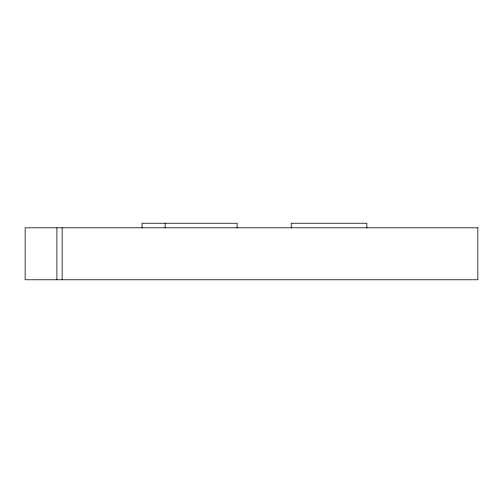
<?xml version="1.0" encoding="UTF-8"?>
<svg xmlns="http://www.w3.org/2000/svg" width="503" height="503" viewBox="0 0 503 503"><rect width="100%" height="100%" fill="white"/><g stroke="black" fill="none" stroke-linecap="round" stroke-linejoin="round"><path stroke-width="0.75" d="M366.857 227.884L366.857 223.231L291.281 223.231L291.281 227.884M237.133 227.884L237.133 223.231L142.072 223.231L142.072 227.884M165.166 223.231L165.166 227.884M62.158 227.802L62.158 279.769M56.902 227.802L56.902 279.769M477.85 227.802L25.15 227.802L25.15 279.769L477.85 279.769L477.85 227.802"/></g></svg>
